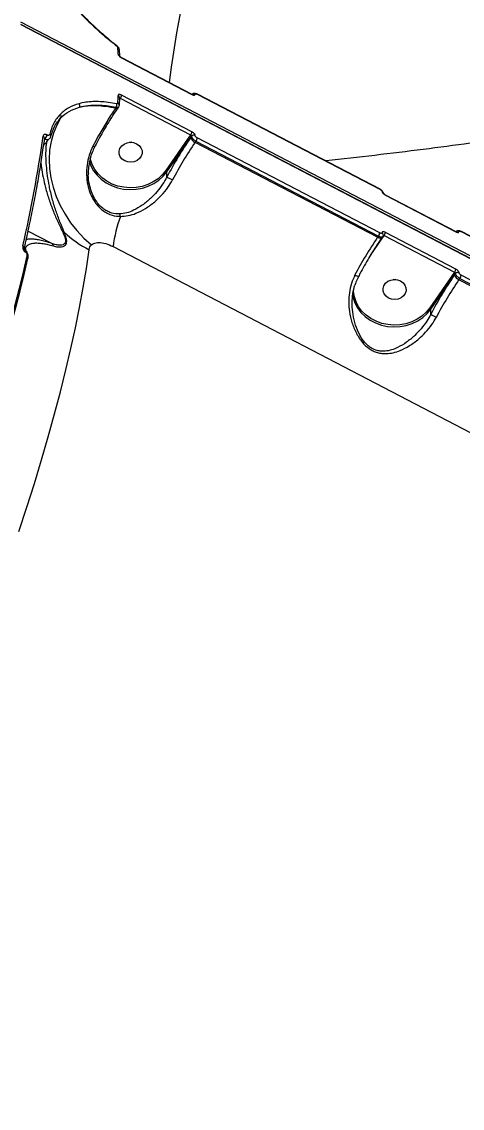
# Model space of a CAD drawing. Header units: millimetres. Extents: x -4335 to 4318, y -3792 to 3101.
# Drawn here: x 1059.1 to 1230.8, y 16.9 to 440.5 of the extents above; entities that cross this region are included whole.
import ezdxf

# ---------------------------------------------------------------- set-up
doc = ezdxf.new("R2010")
doc.units = ezdxf.units.MM
doc.layers.add('DIKOM_ОБЪЕКТ', color=7, linetype='Continuous')
doc.layers.add('DIKOM_РАЗМЕР_ОБЪЕКТА', color=7, linetype='Continuous')
doc.styles.add('style1', font='arial.ttf', dxfattribs={"width": 0.8})
doc.dimstyles.new('1-50', dxfattribs={"dimtxt": 300, "dimasz": 200, "dimexe": 100, "dimexo": 0, "dimgap": 100, "dimtad": 1, "dimtxsty": 'style1', "dimcen": 200, "dimclrd": 7, "dimclre": 7, "dimclrt": 7, "dimadec": 1, "dimazin": 2, "dimtfac": 1, "dimtmove": 0, "dimatfit": 2, "dimfxl": 0, "dimlwd": 25, "dimlwe": 18, "dimarcsym": 0})

# ---------------------------------------------------------------- blocks, each defined once
blk = doc.blocks.new('*D2')
at = {"layer": 'Defpoints', "color": 0, "transparency": 16777216}
for p in [(2711.72, 601.17), (-2007.01, 181.47), (-2007.01, -2298.93)]:
    blk.add_point(p, dxfattribs=at)
at = {"layer": 'DIKOM_РАЗМЕР_ОБЪЕКТА', "color": 7, "lineweight": 18, "transparency": 16777216}
for p, q in [((2711.72, 601.17), (2711.72, -2398.93)), ((-2007.01, 181.47), (-2007.01, -2398.93))]:
    blk.add_line(p, q, dxfattribs=at)
at = {"layer": 'DIKOM_РАЗМЕР_ОБЪЕКТА', "color": 7, "lineweight": 25, "transparency": 16777216}
blk.add_line((2511.72, -2298.93), (-1807.01, -2298.93), dxfattribs=at)
at = {"layer": 'DIKOM_РАЗМЕР_ОБЪЕКТА', "color": 7, "transparency": 16777216}
for points in [[(-1807.01, -2265.6), (-1807.01, -2332.27), (-2007.01, -2298.93)], [(2511.72, -2265.6), (2511.72, -2332.27), (2711.72, -2298.93)]]:
    blk.add_solid(points, dxfattribs=at)
at = {"layer": 'DIKOM_РАЗМЕР_ОБЪЕКТА', "color": 7, "transparency": 16777216, "insert": (-22.56, -2045.76), "char_height": 300, "attachment_point": 5, "style": 'style1'}
blk.add_mtext('4750', dxfattribs=at)
blk = doc.blocks.new('*D3')
at = {"layer": 'Defpoints', "color": 0, "transparency": 16777216}
for p in [(-2375.87, 1532.76), (1667.44, 1532.76), (-1786.5, -1525.94)]:
    blk.add_point(p, dxfattribs=at)
at = {"layer": 'DIKOM_РАЗМЕР_ОБЪЕКТА', "color": 7, "lineweight": 18, "transparency": 16777216}
for p, q in [((1667.44, 1532.76), (-2475.87, 1532.76)), ((-1786.5, -1525.94), (-2475.87, -1525.94))]:
    blk.add_line(p, q, dxfattribs=at)
at = {"layer": 'DIKOM_РАЗМЕР_ОБЪЕКТА', "color": 7, "lineweight": 25, "transparency": 16777216}
blk.add_line((-2375.87, -1325.94), (-2375.87, 1332.76), dxfattribs=at)
at = {"layer": 'DIKOM_РАЗМЕР_ОБЪЕКТА', "color": 7, "transparency": 16777216}
for points in [[(-2409.21, 1332.76), (-2342.54, 1332.76), (-2375.87, 1532.76)], [(-2409.21, -1325.94), (-2342.54, -1325.94), (-2375.87, -1525.94)]]:
    blk.add_solid(points, dxfattribs=at)
at = {"layer": 'DIKOM_РАЗМЕР_ОБЪЕКТА', "color": 7, "transparency": 16777216, "insert": (-2629.15, -119.32), "char_height": 300, "attachment_point": 5, "rotation": 90, "style": 'style1'}
blk.add_mtext('3050', dxfattribs=at)

msp = doc.modelspace()

# ---------------------------------------------------------------- linework, layer by layer
at = {"layer": 'DIKOM_ОБЪЕКТ', "color": 7, "linetype": 'Continuous', "lineweight": 15}
for p, q in [((1058.605, 439.483), (1473.474, 223.601)), ((1473.528, 224.458), (1058.659, 440.339)), ((1058.659, 439.337), (1473.528, 223.455)), ((1096.132, 431.072), (1096.12, 431.086)), ((1096.999, 429.698), (1097.13, 427.063)), ((1097.906, 426.53), (1125.336, 412.257)), ((1097.959, 426.402), (1125.389, 412.129)), ((1097.13, 410.984), (1097, 407.978)), ((1125.389, 397.594), (1097.959, 411.867)), ((1127.43, 412.322), (1198.575, 375.301)), ((1127.43, 412.322), (1127.436, 412.318)), ((1127.483, 412.197), (1198.628, 375.176)), ((1095.894, 407.143), (1095.61, 406.734)), ((1096.479, 406.889), (1096.443, 406.845)), ((1096.779, 407.322), (1096.479, 406.889)), ((1097.093, 410.136), (1097.445, 410.643)), ((1097.445, 410.643), (1124.874, 396.369)), ((1067.864, 394.989), (1067.867, 394.993)), ((1067.938, 394.791), (1068.019, 394.749)), ((1068.918, 396.292), (1068.837, 396.334)), ((1068.916, 393.842), (1069.052, 394.111)), ((1124.874, 396.369), (1115.218, 382.451)), ((1115.646, 381.978), (1124.914, 395.337)), ((1124.914, 395.337), (1125.275, 395.856)), ((1126.629, 393.445), (1126.969, 393.935)), ((1126.969, 393.935), (1198.113, 356.914)), ((1198.628, 358.135), (1127.483, 395.156)), ((1197.774, 356.424), (1126.629, 393.445)), ((1085.042, 381.218), (1085.055, 381.508)), ((1115.646, 379.953), (1115.646, 381.978)), ((1200.766, 373.005), (1228.196, 358.732)), ((1200.82, 372.877), (1228.249, 358.604)), ((1070.735, 354.018), (1061.434, 358.858)), ((1195.072, 349.576), (1200.305, 357.118)), ((1198.113, 356.914), (1197.774, 356.424)), ((1199.771, 356.795), (1199.417, 356.284)), ((1199.989, 357.439), (1199.99, 357.457)), ((1200.305, 357.118), (1227.734, 342.845)), ((1228.249, 344.07), (1200.82, 358.343)), ((1230.29, 358.797), (1301.435, 321.776)), ((1230.29, 358.797), (1230.296, 358.794)), ((1230.343, 358.672), (1301.488, 321.651)), ((1059.949, 352.25), (1060.511, 350.979)), ((1060.558, 351.935), (1060.558, 351.984)), ((1094.651, 352.804), (1394.66, 196.691)), ((1060.407, 351.033), (1060.088, 351.457)), ((1060.511, 350.979), (1060.407, 351.033)), ((1060.41, 350.714), (1060.514, 350.659)), ((1227.734, 342.845), (1218.078, 328.927)), ((1218.506, 328.454), (1227.774, 341.813)), ((1227.774, 341.813), (1228.135, 342.332)), ((1229.489, 339.92), (1229.829, 340.41)), ((1300.634, 302.899), (1229.489, 339.92)), ((1229.829, 340.41), (1300.974, 303.389)), ((1301.488, 304.611), (1230.343, 341.632)), ((1218.506, 326.429), (1218.506, 328.454))]:
    msp.add_line(p, q, dxfattribs=at)
at = {"layer": 'DIKOM_ОБЪЕКТ', "color": 7, "linetype": 'Continuous', "lineweight": 15, "flags": 128}
for points in [[(1116.635, 416.784), (1117.459, 422.715), (1119.549, 436.105), (1121.946, 449.404), (1124.647, 462.604), (1127.651, 475.696), (1130.957, 488.673), (1134.561, 501.525), (1138.462, 514.244), (1142.658, 526.822)], [(1096.12, 431.086), (1096.119, 431.086), (1096.081, 431.09), (1096.021, 431.064)], [(1097.904, 426.531), (1097.915, 426.524), (1097.947, 426.478), (1097.959, 426.402)], [(1074.338, 403.095), (1072.726, 400.177), (1071.449, 397.057), (1070.519, 393.767), (1069.946, 390.338), (1069.735, 386.806), (1069.888, 383.203), (1070.403, 379.567), (1071.276, 375.933), (1072.498, 372.337), (1074.056, 368.815), (1075.937, 365.4), (1078.12, 362.128), (1080.584, 359.029), (1083.306, 356.136), (1086.257, 353.476)], [(1087.427, 391.63), (1087.427, 391.631), (1087.424, 391.636)], [(1099.185, 386.248), (1098.192, 386.948), (1097.468, 387.863), (1097.07, 388.917), (1097.031, 390.026), (1097.355, 391.099), (1098.015, 392.05), (1098.957, 392.802), (1100.106, 393.293), (1101.367, 393.483), (1102.64, 393.359), (1103.821, 392.929), (1104.813, 392.228), (1105.538, 391.313), (1105.936, 390.259), (1105.974, 389.15), (1105.651, 388.077), (1104.991, 387.126), (1104.049, 386.375), (1102.9, 385.884), (1101.639, 385.693), (1100.366, 385.817), (1099.185, 386.248)], [(1101.024, 393.463), (1101.639, 393.443), (1101.982, 393.463)], [(1101.982, 393.463), (1101.639, 393.443), (1101.024, 393.463)], [(1085.39, 386.262), (1086.041, 384.35), (1087.072, 382.41), (1088.425, 380.625), (1090.071, 379.034), (1091.972, 377.674), (1094.085, 376.574), (1096.365, 375.759), (1098.759, 375.248), (1101.215, 375.051), (1103.677, 375.173), (1106.09, 375.612), (1108.401, 376.357), (1110.558, 377.393), (1112.513, 378.695), (1114.222, 380.235), (1115.646, 381.978)], [(1115.218, 382.451), (1113.836, 380.761), (1112.179, 379.268), (1110.284, 378.005), (1108.192, 377.001), (1105.951, 376.278), (1103.611, 375.852), (1101.224, 375.734), (1098.842, 375.925), (1096.521, 376.421), (1094.31, 377.211), (1092.26, 378.277), (1090.417, 379.597), (1088.821, 381.139), (1087.509, 382.87), (1086.509, 384.752), (1085.844, 386.741), (1085.698, 387.434)], [(1200.764, 373.007), (1200.775, 373), (1200.807, 372.954), (1200.82, 372.877)], [(1199.416, 356.283), (1199.357, 356.217), (1199.199, 356.126), (1198.986, 356.086), (1198.726, 356.097), (1198.43, 356.159), (1198.108, 356.269), (1197.774, 356.424)], [(1057.94, 241.722), (1061.045, 251.183), (1063.993, 260.506), (1066.779, 269.682), (1069.402, 278.702), (1071.86, 287.559), (1074.149, 296.244), (1076.268, 304.748), (1078.215, 313.065), (1079.988, 321.186), (1081.585, 329.103), (1083.005, 336.81), (1084.246, 344.299), (1085.308, 351.564)], [(1059.89, 352.131), (1059.969, 352.246), (1060.008, 352.356)], [(1061.066, 349.148), (1059.577, 342.859), (1057.998, 336.474), (1056.332, 329.995), (1054.578, 323.424), (1052.737, 316.765), (1050.811, 310.021), (1048.8, 303.194), (1046.705, 296.288)], [(1047.139, 295.456), (1049.23, 302.347), (1051.236, 309.159), (1053.158, 315.888), (1054.995, 322.533), (1056.745, 329.089), (1058.408, 335.554), (1059.983, 341.925), (1061.469, 348.199)], [(1061.469, 348.199), (1061.532, 348.313), (1061.562, 348.438), (1061.558, 348.568), (1061.519, 348.699), (1061.448, 348.827), (1061.346, 348.947), (1061.217, 349.055), (1061.066, 349.148)], [(1202.045, 332.723), (1201.053, 333.424), (1200.328, 334.339), (1199.93, 335.393), (1199.892, 336.502), (1200.215, 337.575), (1200.875, 338.526), (1201.817, 339.277), (1202.966, 339.768), (1204.227, 339.959), (1205.5, 339.834), (1206.681, 339.404), (1207.674, 338.703), (1208.398, 337.789), (1208.796, 336.734), (1208.835, 335.626), (1208.511, 334.552), (1207.851, 333.602), (1206.909, 332.85), (1205.76, 332.359), (1204.499, 332.168), (1203.226, 332.293), (1202.045, 332.723)], [(1203.884, 339.939), (1204.499, 339.918), (1204.842, 339.939)], [(1204.842, 339.939), (1204.499, 339.918), (1203.884, 339.939)], [(1218.078, 328.927), (1216.696, 327.237), (1215.039, 325.743), (1213.144, 324.481), (1211.053, 323.477), (1208.812, 322.754), (1206.471, 322.328), (1204.084, 322.209), (1201.703, 322.4), (1199.381, 322.896), (1197.17, 323.686), (1195.121, 324.753), (1193.277, 326.072), (1191.681, 327.615), (1190.369, 329.346), (1189.369, 331.227), (1188.704, 333.217), (1188.389, 335.27), (1188.363, 336.02)], [(1187.977, 334.134), (1188.215, 332.878), (1188.901, 330.826), (1189.932, 328.886), (1191.285, 327.101), (1192.931, 325.51), (1194.832, 324.15), (1196.946, 323.05), (1199.225, 322.235), (1201.619, 321.723), (1204.075, 321.526), (1206.537, 321.649), (1208.951, 322.088), (1211.262, 322.833), (1213.418, 323.869), (1215.373, 325.171), (1217.082, 326.711), (1218.506, 328.454)]]:
    msp.add_lwpolyline(points, dxfattribs=at)
at = {"layer": 'DIKOM_ОБЪЕКТ', "color": 7, "linetype": 'Continuous', "lineweight": 15}
for centre, radius, start, end in [((931.588, 420.911), 165.2, 2.38384, 3.29559), ((1096.134, 429.627), 0.869, 4.65668, 63.93089), ((1096.276, 427.01), 0.856, 3.51286, 64.4079), ((850.492, 420.923), 246.324, 357.16563, 357.8643), ((1096.295, 410.986), 0.835, 359.83357, 65.18798), ((1095.15, 412.328), 2.847, 323.71307, 350.6932), ((1125.263, 412.151), 0.128, 349.82167, 55.27863), ((1126.141, 411.183), 1.11, 62.90073, 119.25669), ((1127.354, 412.217), 0.13, 351.15225, 51.47646), ((1080.539, 407.727), 1.156, 330.11933, 42.6292), ((1095.925, 407.55), 0.875, 248.89007, 306.25903), ((1094.698, 407.942), 1.438, 326.2795, 23.07476), ((1096.168, 407.987), 0.831, 359.22128, 65.33771), ((1073.465, 403.556), 0.987, 332.16043, 54.19808), ((576.761, 464.199), 495.374, 347.04307, 352.0635), ((1067.074, 395.064), 0.8, 356.33506, 66.73592), ((1066.359, 396.745), 2.512, 308.94904, 350.60132), ((1066.44, 396.702), 2.512, 308.94493, 350.60543), ((1069.633, 395.891), 0.785, 331.61671, 66.37014), ((1247.228, 311.162), 148.478, 145.46473, 152.3994), ((1122.579, 398.054), 2.847, 323.71307, 350.6932), ((1127.739, 396.173), 2.946, 196.49539, 247.86007), ((1126.127, 395.17), 1.094, 61.62677, 141.17639), ((1124.663, 395.625), 2.858, 323.74715, 350.55804), ((1067.126, 394.595), 1.942, 282.91312, 337.17713), ((1084.674, 387.637), 4.853, 55.49414, 63.60856), ((1243.136, 313.268), 141.429, 145.46533, 152.39895), ((1114.94, 381.769), 0.737, 16.5011, 67.85986), ((1146.574, 434.867), 63.024, 240.61174, 242.83712), ((1198.504, 375.197), 0.126, 350.36304, 55.55548), ((1199.135, 373.486), 0.856, 3.04771, 64.37797), ((1156.405, 344.173), 62.354, 160.87213, 172.04368), ((1095.155, 364.253), 2.365, 8.56577, 32.75985), ((1075.406, 356.409), 2.032, 83.76624, 99.64908), ((1104.6, 389.024), 42.137, 226.55857, 242.75101), ((1314.281, 276.247), 141.429, 145.46533, 152.39895), ((1195.808, 358.604), 2.858, 323.74699, 350.5587), ((1199.155, 357.461), 0.835, 359.6764, 65.17961), ((1198.011, 358.803), 2.846, 323.70594, 350.69559), ((1228.123, 358.627), 0.128, 349.84227, 55.25803), ((1229.001, 357.658), 1.11, 62.90356, 119.25549), ((1230.215, 358.692), 0.13, 351.15225, 51.47646), ((1059.25, 352.417), 0.76, 355.37629, 69.0466), ((1069.785, 352.645), 1.67, 13.92388, 55.30983), ((1059.989, 350.87), 0.449, 339.57008, 21.32674), ((1060.093, 350.816), 0.449, 339.57008, 21.32674), ((1225.44, 344.53), 2.846, 323.70555, 350.69623), ((1199.988, 362.22), 23.238, 241.63039, 245.29298), ((1350.105, 257.627), 148.499, 145.46521, 152.39891), ((1345.967, 259.761), 141.395, 145.46449, 152.39979), ((1230.599, 342.649), 2.946, 196.49668, 247.86076), ((1228.987, 341.646), 1.094, 61.62552, 141.1786), ((1227.523, 342.101), 2.859, 323.7475, 350.55794), ((1217.8, 328.245), 0.736, 16.49614, 67.85689), ((1249.412, 381.303), 62.979, 240.61142, 242.83845)]:
    msp.add_arc(centre, radius, start, end, dxfattribs=at)
for points, knots in [([(1426.91, 446.245), (1426.916, 445.927), (1426.941, 444.705), (1425.675, 442.509), (1423.163, 439.718), (1419.429, 436.923), (1414.679, 434.14), (1408.763, 431.288), (1401.656, 428.371), (1393.35, 425.396), (1383.823, 422.361), (1373.053, 419.277), (1360.983, 416.139), (1347.756, 412.994), (1333.703, 409.921), (1318.999, 406.945), (1303.77, 404.077), (1287.601, 401.238), (1270.511, 398.443), (1252.54, 395.707), (1234.199, 393.108), (1215.566, 390.657), (1196.829, 388.351), (1184.001, 386.917), (1177.621, 386.204)], [0, 0, 0, 0, 0.0169744, 0.0652169, 0.1134185, 0.1587682, 0.204152, 0.2495011, 0.2961589, 0.3428548, 0.3895123, 0.4378578, 0.4862033, 0.5352431, 0.584283, 0.6303421, 0.6764374, 0.7224971, 0.7698989, 0.8173391, 0.8647416, 0.9099677, 0.9552266, 1, 1, 1, 1]), ([(1081.389, 444.407), (1082.219, 443.53), (1083.877, 441.776), (1086.617, 439.109), (1089.551, 436.42), (1092.678, 433.722), (1094.907, 431.95), (1096.021, 431.064)], [0, 0, 0, 0, 0.1978361, 0.3955014, 0.5931697, 0.7965839, 1, 1, 1, 1]), ([(1081.681, 444.298), (1081.773, 444.196), (1082.606, 443.28), (1084.364, 441.504), (1086.955, 438.984), (1089.736, 436.443), (1092.672, 433.922), (1094.828, 432.139), (1096.026, 431.221), (1096.165, 431.114)], [0, 0, 0, 0, 0.0234937, 0.2118874, 0.4017224, 0.592524, 0.7837773, 0.9747719, 1, 1, 1, 1]), ([(1096.021, 431.064), (1096.105, 430.994), (1096.272, 430.852), (1096.441, 430.635), (1096.507, 430.489), (1096.514, 430.422), (1096.515, 430.408)], [0, 0, 0, 0, 0.3057271, 0.6115801, 0.9179828, 1, 1, 1, 1]), ([(1096.117, 431.081), (1096.169, 431.042), (1096.412, 430.859), (1096.711, 430.507), (1096.962, 430.079), (1096.969, 429.795), (1096.972, 429.688)], [0, 0, 0, 0, 0.1074948, 0.5025564, 0.8125916, 1, 1, 1, 1]), ([(1096.646, 427.782), (1096.654, 427.726), (1096.675, 427.586), (1096.837, 427.306), (1097.135, 426.974), (1097.525, 426.651), (1097.815, 426.485), (1097.959, 426.402)], [0, 0, 0, 0, 0.1418418, 0.3567161, 0.5713188, 0.7857232, 1, 1, 1, 1]), ([(1097.107, 427.196), (1097.106, 427.199), (1097.103, 427.207), (1097.13, 427.157), (1097.201, 427.066), (1097.337, 426.924), (1097.537, 426.758), (1097.744, 426.615), (1097.866, 426.554), (1097.905, 426.535)], [0, 0, 0, 0, 0.0504835, 0.171775, 0.3169035, 0.4790719, 0.6815062, 0.8986005, 1, 1, 1, 1]), ([(1097.959, 411.867), (1097.865, 411.913), (1097.626, 412.027), (1097.261, 412.121), (1096.928, 412.112), (1096.698, 411.989), (1096.663, 411.826), (1096.646, 411.744)], [0, 0, 0, 0, 0.1406268, 0.3550742, 0.569889, 0.7849165, 1, 1, 1, 1]), ([(1125.334, 412.261), (1125.38, 412.237), (1125.495, 412.176), (1125.635, 412.128), (1125.739, 412.104), (1125.743, 412.105), (1125.744, 412.105)], [0, 0, 0, 0, 0.2129465, 0.531318, 0.787289, 1, 1, 1, 1]), ([(1125.357, 412.083), (1125.395, 412.146), (1125.507, 412.328), (1125.81, 412.51), (1126.196, 412.621), (1126.635, 412.611), (1127.05, 412.514), (1127.326, 412.36), (1127.428, 412.303)], [0, 0, 0, 0, 0.0928341, 0.2697268, 0.4353842, 0.6160215, 0.8570858, 1, 1, 1, 1]), ([(1125.389, 412.129), (1125.483, 412.083), (1125.722, 411.967), (1126.08, 411.865), (1126.4, 411.856), (1126.614, 411.953), (1126.635, 412.098), (1126.646, 412.171)], [0, 0, 0, 0, 0.1406593, 0.3550979, 0.5699089, 0.7849462, 1, 1, 1, 1]), ([(1126.646, 412.171), (1126.654, 412.219), (1126.668, 412.315), (1126.81, 412.38), (1127.023, 412.373), (1127.261, 412.304), (1127.42, 412.227), (1127.483, 412.197)], [0, 0, 0, 0, 0.2151464, 0.4302147, 0.6450013, 0.8594792, 1, 1, 1, 1]), ([(1081.389, 408.51), (1079.985, 408.039), (1077.144, 407.088), (1075.084, 405.274), (1074.042, 404.357)], [0, 0, 0, 0, 0.494174, 1, 1, 1, 1]), ([(1074.338, 403.095), (1075.334, 403.973), (1077.351, 405.748), (1080.133, 406.68), (1081.541, 407.151)], [0, 0, 0, 0, 0.4941514, 1, 1, 1, 1]), ([(1096.021, 408.505), (1094.938, 408.698), (1092.771, 409.082), (1089.697, 409.34), (1086.751, 409.353), (1083.95, 409.109), (1082.243, 408.709), (1081.389, 408.51)], [0, 0, 0, 0, 0.1976855, 0.3953856, 0.5930922, 0.7965447, 1, 1, 1, 1]), ([(1081.541, 407.151), (1083.205, 407.489), (1085.726, 407.999), (1089.61, 407.965), (1092.676, 407.716), (1094.832, 407.332), (1095.894, 407.143)], [0, 0, 0, 0, 0.3951683, 0.5986756, 0.8021801, 1, 1, 1, 1]), ([(1095.61, 406.734), (1094.35, 406.972), (1091.816, 407.45), (1088.19, 407.74), (1084.687, 407.711), (1082.594, 407.339), (1081.541, 407.151)], [0, 0, 0, 0, 0.2373857, 0.4771601, 0.7370156, 1, 1, 1, 1]), ([(1095.61, 406.734), (1094.587, 405.213), (1092.51, 402.127), (1089.817, 397.558), (1087.94, 394.127), (1087.079, 392.462), (1086.832, 391.984)], [0, 0, 0, 0, 0.3362334, 0.6822367, 0.9087879, 1, 1, 1, 1]), ([(1096.48, 406.822), (1096.134, 406.323), (1095.207, 404.981), (1093.695, 402.624), (1091.956, 399.785), (1090.238, 396.813), (1088.729, 394.079), (1087.83, 392.328), (1087.464, 391.616)], [0, 0, 0, 0, 0.1105058, 0.2968134, 0.4856511, 0.6764181, 0.8683788, 1, 1, 1, 1]), ([(1095.894, 407.143), (1095.939, 407.135), (1096.155, 407.093), (1096.478, 407.11), (1096.726, 407.2), (1096.763, 407.314), (1096.767, 407.328)], [0, 0, 0, 0, 0.1096373, 0.5261682, 0.9429472, 1, 1, 1, 1]), ([(1096.515, 408.743), (1096.503, 408.687), (1096.478, 408.575), (1096.321, 408.491), (1096.153, 408.482), (1096.044, 408.501), (1096.021, 408.505)], [0, 0, 0, 0, 0.3066442, 0.6132953, 0.9194966, 1, 1, 1, 1]), ([(1096.977, 407.976), (1096.978, 407.907), (1096.982, 407.686), (1096.897, 407.44), (1096.778, 407.326), (1096.773, 407.321)], [0, 0, 0, 0, 0.2987308, 0.9671171, 1, 1, 1, 1]), ([(1097.118, 410.71), (1097.149, 410.714), (1097.215, 410.724), (1097.334, 410.695), (1097.413, 410.657), (1097.445, 410.643)], [0, 0, 0, 0, 0.3368644, 0.7374264, 1, 1, 1, 1]), ([(1074.042, 404.357), (1073.133, 403.281), (1071.291, 401.102), (1070.399, 398.12), (1069.948, 396.611)], [0, 0, 0, 0, 0.4938397, 1, 1, 1, 1]), ([(1070.324, 395.518), (1070.753, 396.96), (1071.624, 399.881), (1073.426, 402.015), (1074.338, 403.095)], [0, 0, 0, 0, 0.4938538, 1, 1, 1, 1]), ([(1067.873, 395.014), (1067.7, 393.767), (1067.198, 390.149), (1066.245, 384.004), (1064.962, 376.52), (1063.518, 368.842), (1061.944, 361.118), (1060.737, 355.578), (1060.082, 352.683), (1060.008, 352.355)], [0, 0, 0, 0, 0.0940044, 0.27281, 0.4515999, 0.6303645, 0.8091068, 0.978413, 1, 1, 1, 1]), ([(1068.837, 396.334), (1068.742, 396.377), (1068.523, 396.477), (1068.173, 396.527), (1067.811, 396.458), (1067.504, 396.224), (1067.43, 395.946), (1067.39, 395.8)], [0, 0, 0, 0, 0.120577, 0.2783453, 0.4705896, 0.7208572, 1, 1, 1, 1]), ([(1068.019, 394.749), (1068.211, 394.671), (1068.595, 394.515), (1069.18, 394.52), (1069.706, 394.705), (1070.112, 395.051), (1070.258, 395.373), (1070.324, 395.518)], [0, 0, 0, 0, 0.1960678, 0.3917594, 0.5961506, 0.8170818, 1, 1, 1, 1]), ([(1069.948, 396.611), (1069.913, 396.52), (1069.844, 396.34), (1069.615, 396.194), (1069.348, 396.159), (1069.111, 396.202), (1068.972, 396.267), (1068.918, 396.292)], [0, 0, 0, 0, 0.2734616, 0.5393671, 0.7386618, 0.8989163, 1, 1, 1, 1]), ([(1069.706, 394.699), (1069.696, 394.693), (1069.473, 394.583), (1069.242, 394.37), (1069.097, 394.207), (1069.066, 394.105), (1069.058, 394.082)], [0, 0, 0, 0, 0.0212186, 0.4364676, 0.8704172, 1, 1, 1, 1]), ([(1124.874, 396.369), (1124.922, 396.341), (1125.018, 396.285), (1125.141, 396.168), (1125.231, 396.044), (1125.275, 395.936), (1125.275, 395.879), (1125.275, 395.856)], [0, 0, 0, 0, 0.2139378, 0.4281514, 0.6427589, 0.8579251, 1, 1, 1, 1]), ([(1125.275, 395.856), (1125.281, 395.775), (1125.299, 395.573), (1125.499, 395.177), (1125.882, 394.714), (1126.391, 394.269), (1126.776, 394.046), (1126.969, 393.935)], [0, 0, 0, 0, 0.1417266, 0.3563976, 0.5709605, 0.7854779, 1, 1, 1, 1]), ([(1126.646, 396.133), (1126.642, 396.194), (1126.632, 396.35), (1126.486, 396.654), (1126.202, 397.005), (1125.821, 397.342), (1125.533, 397.51), (1125.389, 397.594)], [0, 0, 0, 0, 0.1418373, 0.356696, 0.5713288, 0.7857088, 1, 1, 1, 1]), ([(1127.483, 395.156), (1127.387, 395.212), (1127.195, 395.324), (1126.942, 395.549), (1126.753, 395.785), (1126.656, 395.987), (1126.649, 396.091), (1126.646, 396.133)], [0, 0, 0, 0, 0.2142226, 0.4285941, 0.6431096, 0.8580989, 1, 1, 1, 1]), ([(1075.627, 358.43), (1075.07, 359.769), (1073.942, 362.481), (1072.3, 366.881), (1070.881, 371.548), (1069.809, 376.156), (1069.081, 380.508), (1068.679, 384.219), (1068.506, 387.429), (1068.5, 390.042), (1068.623, 392.164), (1068.785, 393.328), (1068.891, 393.743), (1068.916, 393.842)], [0, 0, 0, 0, 0.102482, 0.207513, 0.3191324, 0.4335149, 0.532417, 0.6339796, 0.7173038, 0.8028961, 0.8863169, 0.9729267, 1, 1, 1, 1]), ([(1086.832, 391.984), (1086.302, 390.813), (1085.227, 388.435), (1084.414, 384.617), (1084.204, 380.709), (1084.636, 377.124), (1085.571, 373.894), (1086.759, 371.363), (1088.176, 369.27), (1089.683, 367.636), (1091.444, 366.285), (1093.829, 365.09), (1095.911, 364.655), (1097.282, 364.612), (1097.493, 364.605)], [0, 0, 0, 0, 0.1084785, 0.2202174, 0.3276464, 0.4383072, 0.5238014, 0.611505, 0.6745122, 0.7390869, 0.8027714, 0.8688947, 0.9797311, 1, 1, 1, 1]), ([(1087.441, 391.625), (1087.106, 390.928), (1086.394, 389.445), (1085.644, 387.022), (1085.158, 384.434), (1084.961, 382.478), (1085.022, 381.408), (1085.033, 381.218)], [0, 0, 0, 0, 0.2148242, 0.4570413, 0.7021548, 0.9470462, 1, 1, 1, 1]), ([(1066.499, 385.78), (1066.576, 385.084), (1066.778, 383.248), (1067.369, 379.874), (1068.323, 375.664), (1069.656, 371.159), (1071.298, 366.64), (1073.187, 362.37), (1074.44, 359.731), (1075.065, 358.413)], [0, 0, 0, 0, 0.0875788, 0.2314126, 0.3753749, 0.5389529, 0.7026253, 0.8514501, 1, 1, 1, 1]), ([(1097.144, 365.532), (1096.949, 365.532), (1095.699, 365.527), (1093.86, 365.861), (1091.752, 366.874), (1090.652, 367.684), (1089.591, 368.647), (1088.578, 369.775), (1087.284, 371.756), (1086.17, 374.196), (1085.349, 377.265), (1084.953, 379.65), (1085.032, 381.045), (1085.042, 381.218)], [0, 0, 0, 0, 0.029597, 0.1895128, 0.2727612, 0.3592287, 0.3752159, 0.4663911, 0.5603137, 0.6866722, 0.8165382, 0.9772937, 1, 1, 1, 1]), ([(1115.646, 379.953), (1115.113, 378.998), (1113.963, 376.939), (1111.781, 374.132), (1109.123, 371.361), (1106.089, 368.872), (1102.962, 367.041), (1100.011, 365.828), (1098.098, 365.631), (1097.144, 365.532)], [0, 0, 0, 0, 0.122704, 0.2642648, 0.4059928, 0.5771222, 0.7482362, 0.8743843, 1, 1, 1, 1]), ([(1097.493, 364.605), (1098.522, 364.654), (1100.617, 364.753), (1103.886, 365.822), (1107.357, 367.58), (1110.696, 370.011), (1113.621, 372.812), (1115.996, 375.673), (1117.231, 377.807), (1117.802, 378.794)], [0, 0, 0, 0, 0.1261002, 0.2567298, 0.4243386, 0.5968635, 0.7352996, 0.8775694, 1, 1, 1, 1]), ([(1198.574, 375.295), (1198.613, 375.277), (1198.856, 375.16), (1199.294, 374.833), (1199.713, 374.364), (1199.959, 373.921), (1199.962, 373.635), (1199.963, 373.53)], [0, 0, 0, 0, 0.0526476, 0.3353734, 0.6333617, 0.8643537, 1, 1, 1, 1]), ([(1198.628, 375.176), (1198.725, 375.12), (1198.918, 375.01), (1199.178, 374.795), (1199.377, 374.574), (1199.486, 374.388), (1199.5, 374.295), (1199.506, 374.258)], [0, 0, 0, 0, 0.2142316, 0.4285633, 0.6431561, 0.8580503, 1, 1, 1, 1]), ([(1199.506, 374.258), (1199.514, 374.202), (1199.535, 374.062), (1199.698, 373.782), (1199.995, 373.45), (1200.385, 373.127), (1200.675, 372.961), (1200.82, 372.877)], [0, 0, 0, 0, 0.141847, 0.3567161, 0.5713216, 0.7857246, 1, 1, 1, 1]), ([(1199.967, 373.672), (1199.966, 373.674), (1199.962, 373.682), (1199.99, 373.632), (1200.061, 373.542), (1200.197, 373.399), (1200.397, 373.233), (1200.605, 373.09), (1200.726, 373.03), (1200.765, 373.01)], [0, 0, 0, 0, 0.0506509, 0.171775, 0.3168752, 0.4790293, 0.681477, 0.8985482, 1, 1, 1, 1]), ([(1075.065, 358.413), (1075.331, 357.826), (1075.834, 356.718), (1076.226, 355.255), (1076.091, 354.149), (1075.627, 353.731), (1074.962, 353.429), (1073.979, 353.297), (1072.425, 353.467), (1071.299, 353.834), (1070.735, 354.018)], [0, 0, 0, 0, 0.1298015, 0.2451289, 0.338464, 0.4557872, 0.4772315, 0.617724, 0.8086915, 1, 1, 1, 1]), ([(1071.406, 353.047), (1071.934, 352.914), (1072.995, 352.648), (1074.482, 352.628), (1075.732, 352.971), (1076.49, 353.737), (1076.653, 355.031), (1076.327, 356.597), (1075.867, 357.802), (1075.627, 358.43)], [0, 0, 0, 0, 0.1836458, 0.369236, 0.5090702, 0.652207, 0.750858, 0.8702059, 1, 1, 1, 1]), ([(1199.417, 356.284), (1199.093, 355.813), (1198.156, 354.45), (1196.606, 352.077), (1194.785, 349.14), (1192.996, 346.094), (1191.493, 343.403), (1190.603, 341.727), (1190.276, 341.109)], [0, 0, 0, 0, 0.1029198, 0.2983137, 0.4939501, 0.6897819, 0.885745, 1, 1, 1, 1]), ([(1198.113, 356.914), (1198.239, 356.853), (1198.558, 356.7), (1199.045, 356.571), (1199.473, 356.585), (1199.72, 356.674), (1199.755, 356.788), (1199.76, 356.802)], [0, 0, 0, 0, 0.1724621, 0.4356429, 0.6990088, 0.9623632, 1, 1, 1, 1]), ([(1199.506, 358.219), (1199.494, 358.165), (1199.47, 358.056), (1199.316, 357.973), (1199.094, 357.967), (1198.851, 358.028), (1198.691, 358.105), (1198.628, 358.135)], [0, 0, 0, 0, 0.2151436, 0.4301464, 0.644923, 0.8594601, 1, 1, 1, 1]), ([(1200.82, 358.343), (1200.725, 358.388), (1200.486, 358.503), (1200.121, 358.596), (1199.788, 358.587), (1199.558, 358.465), (1199.523, 358.301), (1199.506, 358.219)], [0, 0, 0, 0, 0.1406283, 0.3551553, 0.5698789, 0.7849073, 1, 1, 1, 1]), ([(1199.972, 357.456), (1199.975, 357.413), (1199.992, 357.218), (1199.911, 356.972), (1199.782, 356.83), (1199.758, 356.804)], [0, 0, 0, 0, 0.1880661, 0.8497865, 1, 1, 1, 1]), ([(1199.877, 357.123), (1199.879, 357.127), (1199.89, 357.16), (1199.957, 357.189), (1200.069, 357.2), (1200.193, 357.171), (1200.273, 357.133), (1200.305, 357.118)], [0, 0, 0, 0, 0.0376086, 0.3016509, 0.5648455, 0.8277502, 1, 1, 1, 1]), ([(1228.194, 358.737), (1228.24, 358.713), (1228.355, 358.652), (1228.495, 358.603), (1228.599, 358.58), (1228.603, 358.58), (1228.604, 358.581)], [0, 0, 0, 0, 0.212984, 0.5311017, 0.7873153, 1, 1, 1, 1]), ([(1228.217, 358.559), (1228.255, 358.621), (1228.367, 358.803), (1228.67, 358.985), (1229.056, 359.096), (1229.495, 359.086), (1229.911, 358.989), (1230.186, 358.836), (1230.288, 358.779)], [0, 0, 0, 0, 0.0928403, 0.2697289, 0.4353825, 0.6160156, 0.8570742, 1, 1, 1, 1]), ([(1228.249, 358.604), (1228.343, 358.559), (1228.582, 358.443), (1228.94, 358.34), (1229.26, 358.331), (1229.474, 358.429), (1229.495, 358.574), (1229.506, 358.646)], [0, 0, 0, 0, 0.1405972, 0.3551067, 0.5698315, 0.7848615, 1, 1, 1, 1]), ([(1229.506, 358.646), (1229.514, 358.695), (1229.528, 358.791), (1229.67, 358.855), (1229.883, 358.849), (1230.122, 358.78), (1230.28, 358.703), (1230.343, 358.672)], [0, 0, 0, 0, 0.2151455, 0.4302118, 0.6449725, 0.8594805, 1, 1, 1, 1]), ([(1059.522, 353.127), (1059.489, 352.891), (1059.425, 352.436), (1059.565, 351.759), (1059.821, 351.25), (1060.1, 350.911), (1060.306, 350.779), (1060.41, 350.714)], [0, 0, 0, 0, 0.3047654, 0.5876477, 0.7664768, 0.8828724, 1, 1, 1, 1]), ([(1060.407, 351.033), (1060.393, 351.042), (1060.359, 351.061), (1060.302, 351.11), (1060.198, 351.224), (1059.974, 351.61), (1059.927, 351.898), (1059.89, 352.131)], [0, 0, 0, 0, 0.0239479, 0.0534781, 0.1071163, 0.2794335, 1, 1, 1, 1]), ([(1060.531, 351.948), (1060.532, 351.951), (1060.542, 351.978), (1060.519, 351.835), (1060.65, 351.388), (1060.854, 350.884), (1061.096, 350.504), (1061.147, 350.423)], [0, 0, 0, 0, 0.0365411, 0.3209646, 0.6248399, 0.92005, 1, 1, 1, 1]), ([(1060.558, 351.984), (1060.558, 351.998), (1060.561, 352.452), (1061.033, 353.094), (1062.04, 353.865), (1063.556, 354.215), (1065.366, 354.254), (1067.209, 354.05), (1069.204, 353.663), (1070.67, 353.253), (1071.406, 353.047)], [0, 0, 0, 0, 0.0057173, 0.1828503, 0.3640732, 0.5452376, 0.6744817, 0.804546, 0.9018998, 1, 1, 1, 1]), ([(1070.735, 354.018), (1069.871, 354.297), (1068.142, 354.855), (1066.059, 355.354), (1064.274, 355.661), (1062.575, 355.771), (1061.313, 355.686), (1060.822, 355.405), (1060.661, 355.313)], [0, 0, 0, 0, 0.1560662, 0.3122379, 0.4736692, 0.6351471, 0.8805018, 1, 1, 1, 1]), ([(1085.308, 351.564), (1085.313, 351.6), (1085.371, 351.996), (1085.584, 352.716), (1086.03, 353.219), (1086.257, 353.476)], [0, 0, 0, 0, 0.0467857, 0.5142567, 1, 1, 1, 1]), ([(1086.257, 353.476), (1086.527, 353.675), (1087.283, 354.234), (1089.147, 354.509), (1091.786, 354.11), (1093.69, 353.242), (1094.651, 352.804)], [0, 0, 0, 0, 0.1529614, 0.4283758, 0.711436, 1, 1, 1, 1]), ([(1061.469, 348.199), (1061.534, 348.466), (1061.661, 348.993), (1061.527, 349.769), (1061.237, 350.342), (1060.901, 350.735), (1060.644, 350.897), (1060.511, 350.979)], [0, 0, 0, 0, 0.2704458, 0.5335381, 0.7181524, 0.8552857, 1, 1, 1, 1]), ([(1060.514, 350.659), (1060.581, 350.617), (1060.714, 350.533), (1060.891, 350.318), (1061.049, 350.001), (1061.131, 349.58), (1061.088, 349.296), (1061.066, 349.148)], [0, 0, 0, 0, 0.1205971, 0.2406245, 0.4168551, 0.6949671, 1, 1, 1, 1]), ([(1229.506, 342.608), (1229.502, 342.67), (1229.492, 342.826), (1229.346, 343.129), (1229.062, 343.481), (1228.682, 343.818), (1228.393, 343.986), (1228.249, 344.07)], [0, 0, 0, 0, 0.1419177, 0.3567622, 0.5713394, 0.7857151, 1, 1, 1, 1]), ([(1188.947, 341.773), (1188.446, 340.675), (1187.427, 338.44), (1186.684, 334.832), (1186.449, 331.154), (1186.75, 327.256), (1187.668, 323.149), (1189.312, 319.062), (1191.568, 315.546), (1193.956, 313.282), (1196.014, 312.072), (1197.678, 311.437), (1199.417, 311.099), (1201.509, 311.033), (1203.909, 311.389), (1206.956, 312.382), (1210.312, 314.119), (1213.645, 316.559), (1216.555, 319.369), (1218.894, 322.207), (1220.108, 324.31), (1220.662, 325.269)], [0, 0, 0, 0, 0.0545822, 0.111031, 0.1659464, 0.2220129, 0.2890717, 0.3579601, 0.4226722, 0.4774036, 0.5047496, 0.5330992, 0.5623534, 0.5923808, 0.639888, 0.6885847, 0.7592837, 0.8320595, 0.8901597, 0.9498671, 1, 1, 1, 1]), ([(1190.308, 341.092), (1190.113, 340.737), (1189.543, 339.699), (1189.169, 338.572), (1188.923, 337.83)], [0, 0, 0, 0, 0.3416885, 1, 1, 1, 1]), ([(1227.734, 342.845), (1227.782, 342.817), (1227.878, 342.76), (1228.002, 342.644), (1228.091, 342.52), (1228.135, 342.411), (1228.135, 342.354), (1228.135, 342.332)], [0, 0, 0, 0, 0.2139773, 0.4281367, 0.6428235, 0.8577155, 1, 1, 1, 1]), ([(1228.135, 342.332), (1228.142, 342.251), (1228.159, 342.049), (1228.359, 341.652), (1228.742, 341.189), (1229.252, 340.745), (1229.636, 340.522), (1229.829, 340.41)], [0, 0, 0, 0, 0.1416687, 0.3564036, 0.5709385, 0.7854512, 1, 1, 1, 1]), ([(1230.343, 341.632), (1230.247, 341.688), (1230.055, 341.8), (1229.802, 342.025), (1229.613, 342.26), (1229.516, 342.463), (1229.509, 342.567), (1229.506, 342.608)], [0, 0, 0, 0, 0.2142717, 0.4286177, 0.6432097, 0.858097, 1, 1, 1, 1]), ([(1188.882, 323.22), (1188.559, 324.613), (1187.976, 327.13), (1187.8, 330.903), (1188.017, 334.41), (1188.597, 336.693), (1188.884, 337.819)], [0, 0, 0, 0, 0.2918502, 0.5273045, 0.766861, 1, 1, 1, 1]), ([(1218.506, 326.429), (1217.989, 325.5), (1216.867, 323.486), (1214.719, 320.7), (1212.089, 317.931), (1209.043, 315.429), (1206.031, 313.609), (1203.247, 312.487), (1201.103, 312.02), (1199.193, 311.982), (1197.362, 312.264), (1195.841, 312.911), (1194.501, 313.802), (1193.485, 314.663), (1191.869, 316.486), (1190.153, 319.333), (1189.314, 321.897), (1188.882, 323.22)], [0, 0, 0, 0, 0.0719752, 0.1559931, 0.2422948, 0.3443773, 0.4491453, 0.5162406, 0.584703, 0.6245238, 0.6654141, 0.723945, 0.7395365, 0.7760572, 0.8137932, 0.9039507, 1, 1, 1, 1]), ([(1093.552, -462.439), (1095.09, -461.958), (1099.263, -460.654), (1106.505, -457.551), (1115.382, -452.832), (1124.73, -446.948), (1134.496, -439.949), (1144.637, -431.859), (1155.125, -422.695), (1165.948, -412.451), (1177.083, -401.165), (1188.491, -388.882), (1200.119, -375.661), (1211.914, -361.561), (1223.84, -346.618), (1235.879, -330.842), (1248.009, -314.274), (1260.193, -296.973), (1272.372, -279.022), (1284.491, -260.501), (1296.363, -241.699), (1307.969, -222.659), (1319.302, -203.44), (1330.475, -183.859), (1341.441, -164.002), (1352.151, -143.954), (1362.705, -123.516), (1373.069, -102.707), (1383.215, -81.564), (1392.987, -60.411), (1402.341, -39.347), (1411.23, -18.469), (1419.624, 2.155), (1427.498, 22.485), (1434.851, 42.493), (1441.661, 62.12), (1447.903, 81.278), (1453.534, 99.863), (1458.253, 116.704), (1460.857, 127.082), (1462.02, 131.714)], [0, 0, 0, 0, 0.0156521, 0.0424895, 0.0694115, 0.0963765, 0.1233415, 0.1502635, 0.1771008, 0.203938, 0.2308601, 0.2578252, 0.2847902, 0.3117121, 0.3385494, 0.3653868, 0.3923087, 0.4192737, 0.4462388, 0.4731607, 0.4999981, 0.5258463, 0.5517701, 0.5777323, 0.6036945, 0.6296183, 0.6554666, 0.6823039, 0.7092259, 0.736191, 0.7631561, 0.7900781, 0.8169155, 0.8437529, 0.870675, 0.8976401, 0.9246051, 0.9515271, 0.9783646, 1, 1, 1, 1]), ([(1178.323, -441.851), (1181.153, -440.063), (1186.82, -436.48), (1195.825, -429.789), (1205.164, -422.17), (1214.833, -413.564), (1224.776, -404.035), (1234.967, -393.597), (1245.394, -382.252), (1256.035, -370.036), (1266.856, -356.996), (1277.806, -343.194), (1288.834, -328.694), (1299.91, -313.53), (1311.016, -297.715), (1322.134, -281.289), (1333.227, -264.31), (1344.244, -246.86), (1355.134, -229.02), (1365.869, -210.831), (1376.428, -192.318), (1386.796, -173.517), (1396.939, -154.499), (1406.811, -135.354), (1416.367, -116.169), (1425.582, -96.99), (1434.433, -77.848), (1442.914, -58.776), (1450.996, -39.848), (1458.642, -21.15), (1465.821, -2.768), (1471.998, 13.893), (1477.313, 28.911), (1480.285, 37.819), (1481.77, 42.273)], [0, 0, 0, 0, 0.0315565, 0.0632128, 0.0949195, 0.1266264, 0.1582827, 0.1898394, 0.221397, 0.2530542, 0.284762, 0.3164699, 0.3481271, 0.379685, 0.411265, 0.4429442, 0.4746741, 0.506404, 0.5380835, 0.5696638, 0.601295, 0.6330253, 0.6648063, 0.6965875, 0.7283183, 0.7599499, 0.7916592, 0.8234676, 0.8553267, 0.8871861, 0.9189952, 0.9507048, 0.9753523, 1, 1, 1, 1])]:
    msp.add_open_spline(points, degree=3, knots=knots, dxfattribs=at)

# ---------------------------------------------------------------- dimensions: what is measured, and where the dimension line sits
at = {"layer": 'DIKOM_РАЗМЕР_ОБЪЕКТА'}
dim = msp.add_linear_dim(base=(-2375.873, 1532.764), p1=(-1786.496, -1525.942), p2=(1667.44, 1532.764), angle=90, text='3050', dimstyle='1-50', dxfattribs=at)
dim.commit()
dim.dimension.update_dxf_attribs({"geometry": '*D3', "text_midpoint": (-2375.873, -119.318), "dimtype": 160})
dim = msp.add_linear_dim(base=(-2007.007, -2298.934), p1=(2711.721, 601.173), p2=(-2007.007, 181.474), text='4750', dimstyle='1-50', dxfattribs=at)
dim.commit()
dim.dimension.update_dxf_attribs({"geometry": '*D2', "text_midpoint": (-22.564, -2298.934), "dimtype": 160})

doc.saveas('drawing.dxf')
